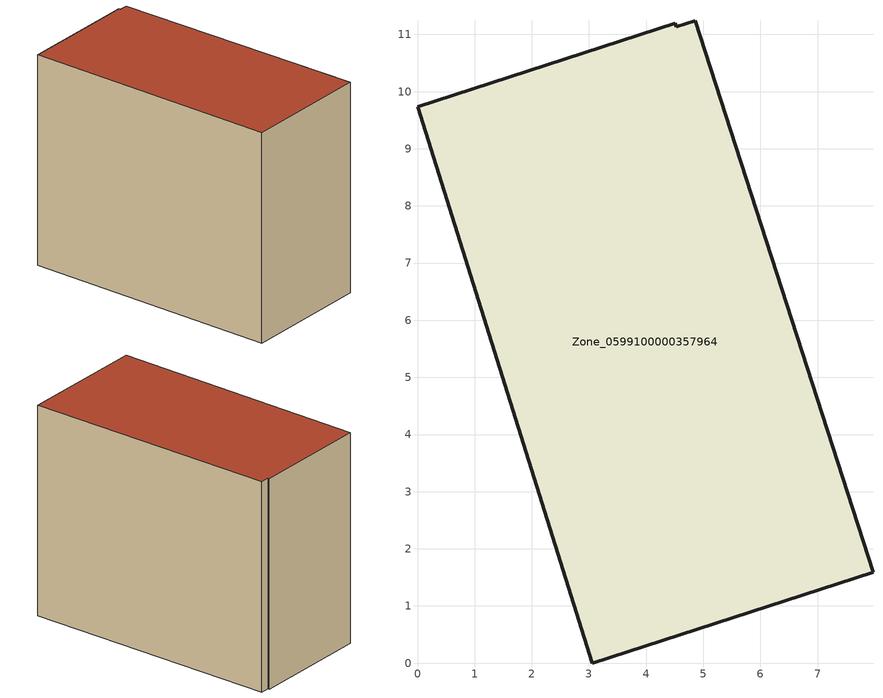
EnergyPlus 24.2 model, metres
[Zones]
Zone_0599100000357964
 floor ground (C_G): 4.86,11.24 7.97,1.59 3.06,0 0,9.74 4.51,11.2 4.53,11.13 z3.16
 wall outside (C_F): 3.06,0 7.97,1.59 4.86,11.24 4.53,11.13 4.51,11.2 0,9.74 3.06,0 z3.16:11.52
 roof outside (C_R): 7.97,1.59 4.86,11.24 4.53,11.13 4.51,11.2 0,9.74 3.06,0 z11.52
[BUILDING]
Pand.0599100000357964: North Axis=0; Terrain=City; Loads Convergence Tolerance Value=0.04; Temperature Convergence Tolerance Value=0.4; Solar Distribution=FullExterior; Maximum Number of Warmup Days=25; Minimum Number of Warmup Days=1
[Site:Location]
Rotterdam.The.Hague.AP_ZH_NLD Design_Conditions: Latitude=51.96; Longitude=4.45; Time Zone=1; Elevation=-4.5
[SITE:GROUNDTEMPERATURE:BUILDINGSURFACE]
18, 18, 18, 18, 18, 18, 18, 18, 18, 18, 18, 18
[MATERIAL] Thermal Absorptance=0.9; Solar Absorptance=0.7; Visible Absorptance=0.7
Name | Roughness | Thickness | Conductivity | Density | Specific Heat
G.TI.1992-2005 | MediumSmooth | 0.15 | 0.06 | 540 | 1210
F.TI.1992-2005 | Rough | 0.3 | 0.12 | 1920 | 840
R.TI.1992-2005 | MediumRough | 0.2 | 0.08 | 1500 | 1000
[CONSTRUCTION]
C_G: G.TI.1992-2005
C_F: F.TI.1992-2005
C_R: R.TI.1992-2005
[ZONE]
Zone_0599100000357964: Type=1; Multiplier=1; Ceiling Height=Autocalculate; Volume=Autocalculate; Floor Area=autocalculate; Part of Total Floor Area=Yes
[ZONEINFILTRATION:DESIGNFLOWRATE]
Infil_Zone_0599100000357964: Zone or ZoneList or Space or SpaceList=Zone_0599100000357964; Schedule=AlwaysOn; Design Flow Rate Calculation Method=Flow/Area; Flow Rate per Floor Area=0.0015; Constant Term Coefficient=1; Temperature Term Coefficient=0; Velocity Term Coefficient=0; Velocity Squared Term Coefficient=0
[HVACTEMPLATE:ZONE:IDEALLOADSAIRSYSTEM]
Zone_0599100000357964: Maximum Heating Supply Air Temperature=50; Minimum Cooling Supply Air Temperature=13; Maximum Heating Supply Air Humidity Ratio=0.0156; Minimum Cooling Supply Air Humidity Ratio=0.0077; Heating Limit=NoLimit; Cooling Limit=NoLimit; Dehumidification Control Type=ConstantSensibleHeatRatio; Cooling Sensible Heat Ratio=0.7; Dehumidification Setpoint=60; Humidification Control Type=None; Humidification Setpoint=30; Outdoor Air Method=None; Outdoor Air Flow Rate per Person=0.00944; Outdoor Air Flow Rate per Zone Floor Area=0; Outdoor Air Flow Rate per Zone=0; Demand Controlled Ventilation Type=None; Outdoor Air Economizer Type=NoEconomizer; Heat Recovery Type=None; Sensible Heat Recovery Effectiveness=0.7; Latent Heat Recovery Effectiveness=0.65
[ZONECONTROL:THERMOSTAT]
ThermostatControl_Zone_0599100000357964: Zone or ZoneList=Zone_0599100000357964; Control Type Schedule=DualSetpointControlType; Control 1=Thermostat_Zone_0599100000357964; Temperature Difference Between Cutout And Setpoint=0
[THERMOSTATSETPOINT:DUALSETPOINT]
Thermostat_Zone_0599100000357964: Heating Setpoint Temperature Schedule=HeatingSetpoint_Zone_0599100000357964; Cooling Setpoint Temperature Schedule=CoolingSetpoint_Zone_0599100000357964
[SCHEDULE:COMPACT]
HeatingSetpoint_Zone_0599100000357964: Through: 12/31, For: AllDays, Until: 24:00, 21
CoolingSetpoint_Zone_0599100000357964: Through: 12/31, For: AllDays, Until: 24:00, 24
DualSetpointControlType: Through: 12/31, For: AllDays, Until: 24:00, 4
AlwaysOn: Through: 12/31, For: AllDays, Until: 24:00, 1
